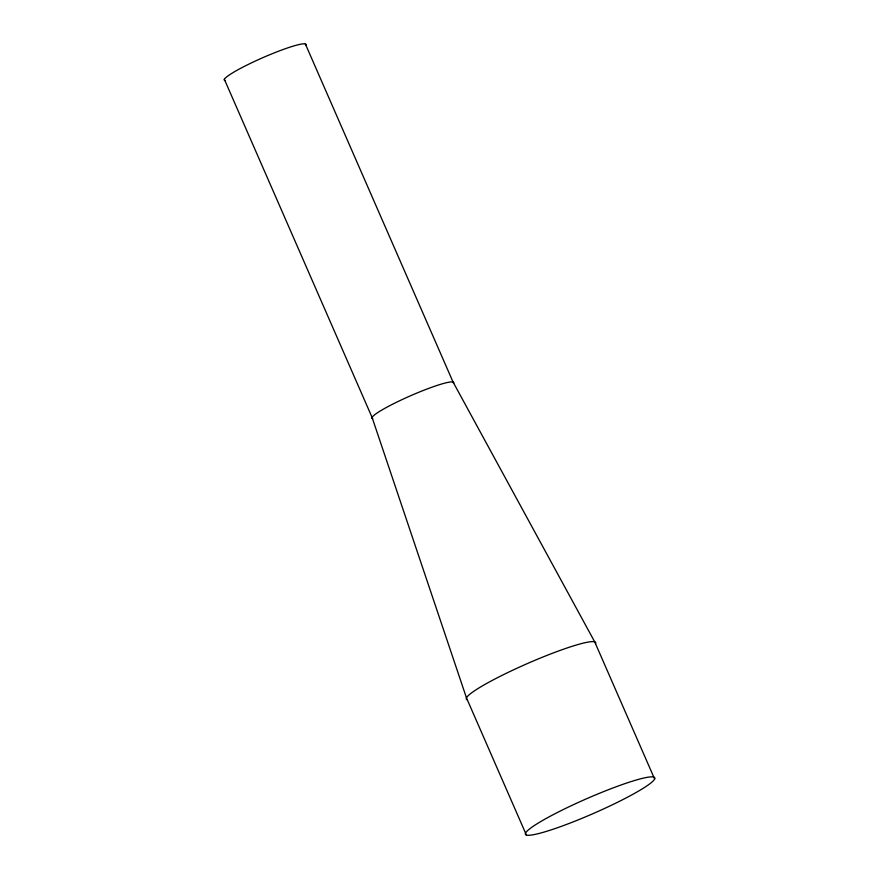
<?xml version="1.0" encoding="UTF-8"?>
<svg xmlns="http://www.w3.org/2000/svg" width="879" height="879" viewBox="0 0 879 879"><rect width="100%" height="100%" fill="white"/><g stroke="black" fill="none" stroke-linecap="round" stroke-linejoin="round"><path stroke-width="1.32" d="M453.07 382.046L594.698 641.846L654.635 779.025A70.573 8.109 -23.6 0 1 553.309 829.161A70.573 8.109 -23.6 0 1 562.351 810.009A70.573 8.109 -23.6 0 1 654.635 779.025M305.354 43.95L453.597 383.277A44.565 5.12 -23.6 0 0 410.79 395.66A44.565 5.12 -23.6 0 0 372.619 418.657L224.365 79.33M526.4 835.05L466.474 697.871L372.081 417.426M467.32 699.816A70.573 8.109 -23.6 0 1 527.763 663.392A70.573 8.109 -23.6 0 1 595.544 643.791M224.903 80.56A44.565 5.12 -23.6 0 1 263.074 57.564A44.565 5.12 -23.6 0 1 305.892 45.181"/></g></svg>
